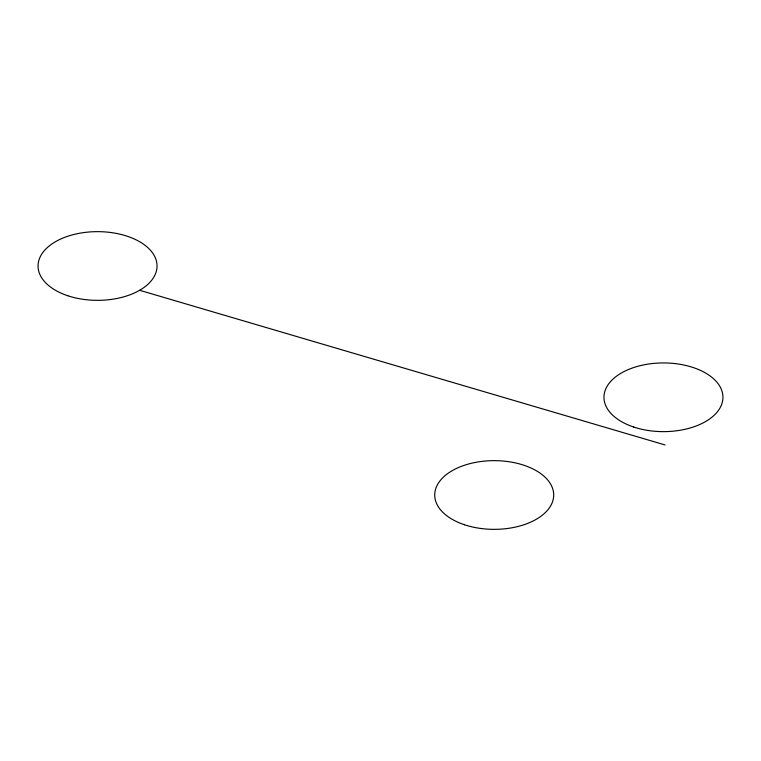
<?xml version="1.0" encoding="UTF-8"?>
<svg xmlns="http://www.w3.org/2000/svg" width="761" height="761" viewBox="0 0 761 761"><rect width="100%" height="100%" fill="white"/><g stroke="black" fill="none" stroke-linecap="round" stroke-linejoin="round"><path stroke-width="1.14" d="M139.615 290.283L665.047 444.947M633.704 427.035A59.491 34.35 0 0 0 722.95 397.29A59.491 34.35 0 0 0 633.704 367.544A59.491 34.35 0 0 0 633.704 427.035M464.457 524.748A59.491 34.35 0 0 0 553.694 495.002A59.491 34.35 0 0 0 464.457 465.256A59.491 34.35 0 0 0 464.457 524.748M67.796 295.744A59.491 34.35 0 0 0 157.042 265.998A59.491 34.35 0 0 0 67.796 236.252A59.491 34.35 0 0 0 67.796 295.744"/></g></svg>
